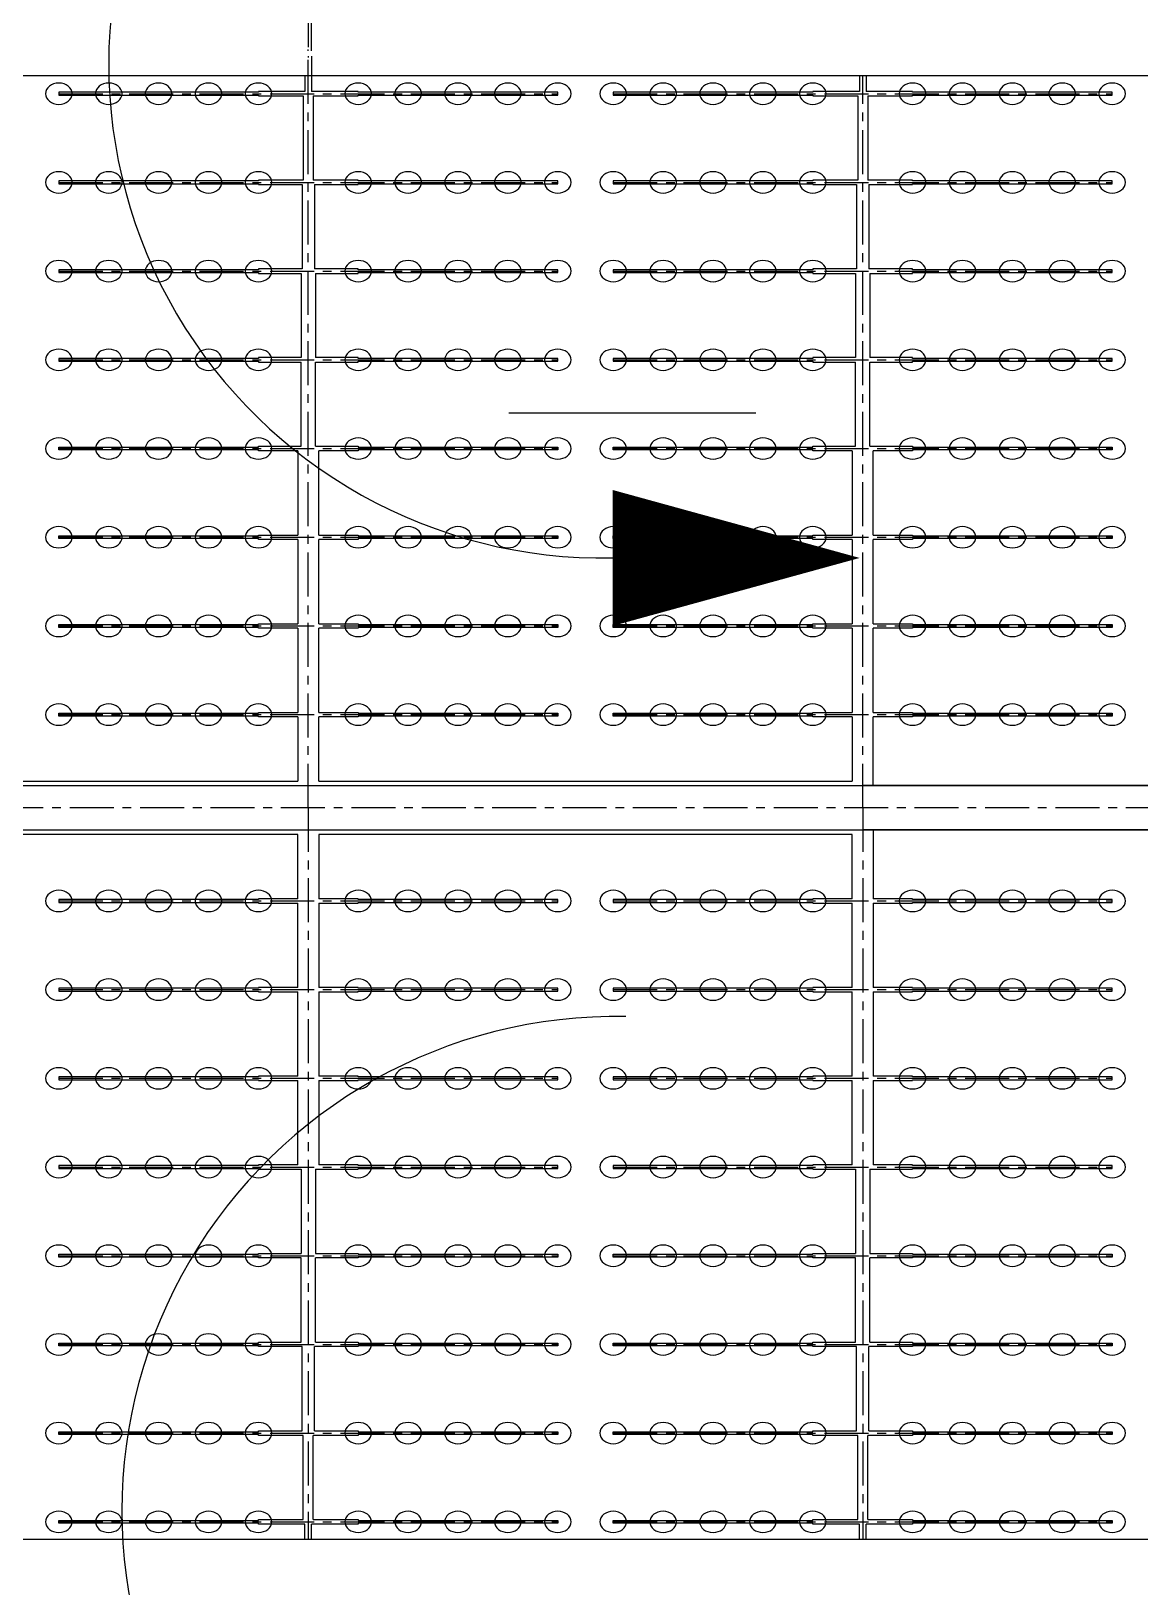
# Model space of a CAD drawing. Header units: millimetres. Extents: x 738100 to 1284508, y 138373 to 260796.
# Drawn here: x 783900 to 791900, y 208649 to 219874 of the extents above; entities that cross this region are included whole.
import ezdxf

# ---------------------------------------------------------------- set-up
doc = ezdxf.new("R2010")
doc.units = ezdxf.units.MM
doc.linetypes.add('CENTER', pattern=[50.8, 31.75, -6.35, 6.35, -6.35])
doc.layers.add('轴线', color=6, linetype='CENTER')

msp = doc.modelspace()

# ---------------------------------------------------------------- linework, layer by layer
at = {"ltscale": 10}
for p, q in [((785924.494, 219731.877), (785924.494, 219987.296)), ((785924.494, 219693.898), (785924.494, 219438.48)), ((785876.494, 219550.48), (785876.494, 219438.48)), ((789876.494, 219550.48), (789876.494, 219438.48)), ((789924.494, 219550.48), (789924.494, 219438.48)), ((784100.494, 219432.72), (784100.494, 219412.24)), ((785540.494, 219432.72), (784100.494, 219432.72)), ((784100.494, 219412.24), (785540.494, 219412.24)), ((785876.494, 219438.48), (785540.494, 219438.48)), ((785540.494, 219438.48), (785540.494, 219432.72)), ((785540.494, 219412.24), (785540.494, 219406.48)), ((785540.494, 219406.48), (785864.494, 219406.48)), ((785864.494, 219406.48), (785864.494, 218798.48)), ((786260.494, 219438.48), (785924.494, 219438.48)), ((785936.494, 219406.48), (786260.494, 219406.48)), ((785936.494, 219406.48), (785936.494, 218798.48)), ((786260.494, 219432.72), (786260.494, 219438.48)), ((787700.494, 219432.72), (786260.494, 219432.72)), ((786260.494, 219406.48), (786260.494, 219412.24)), ((786260.494, 219412.24), (787700.494, 219412.24)), ((787700.494, 219412.24), (787700.494, 219432.72)), ((788100.494, 219432.72), (788100.494, 219412.24)), ((789540.494, 219432.72), (788100.494, 219432.72)), ((788100.494, 219412.24), (789540.494, 219412.24)), ((789876.494, 219438.48), (789540.494, 219438.48)), ((789540.494, 219438.48), (789540.494, 219432.72)), ((789540.494, 219412.24), (789540.494, 219406.48)), ((789540.494, 219406.48), (789864.494, 219406.48)), ((789864.494, 219406.48), (789864.494, 218798.48)), ((790260.494, 219438.48), (789924.494, 219438.48)), ((789936.494, 219406.48), (790260.494, 219406.48)), ((789936.494, 219406.48), (789936.494, 218798.48)), ((790260.494, 219432.72), (790260.494, 219438.48)), ((791700.494, 219432.72), (790260.494, 219432.72)), ((790260.494, 219406.48), (790260.494, 219412.24)), ((790260.494, 219412.24), (791700.494, 219412.24)), ((791700.494, 219412.24), (791700.494, 219432.72)), ((784100.494, 218792.72), (784100.494, 218772.24)), ((785540.494, 218792.72), (784100.494, 218792.72)), ((785864.494, 218798.48), (785540.494, 218798.48)), ((785540.494, 218798.48), (785540.494, 218792.72)), ((786260.494, 218798.48), (785936.494, 218798.48)), ((786260.494, 218792.72), (786260.494, 218798.48)), ((787700.494, 218792.72), (786260.494, 218792.72)), ((787700.494, 218772.24), (787700.494, 218792.72)), ((788100.494, 218792.72), (788100.494, 218772.24)), ((789540.494, 218792.72), (788100.494, 218792.72)), ((789864.494, 218798.48), (789540.494, 218798.48)), ((789540.494, 218798.48), (789540.494, 218792.72)), ((790260.494, 218798.48), (789936.494, 218798.48)), ((790260.494, 218792.72), (790260.494, 218798.48)), ((791700.494, 218792.72), (790260.494, 218792.72)), ((791700.494, 218772.24), (791700.494, 218792.72)), ((784100.494, 218772.24), (785540.494, 218772.24)), ((785540.494, 218772.24), (785540.494, 218766.48)), ((785540.494, 218766.48), (785856.494, 218766.48)), ((785856.494, 218766.48), (785856.494, 218158.48)), ((785944.494, 218766.48), (786260.494, 218766.48)), ((785944.494, 218766.48), (785944.494, 218158.48)), ((786260.494, 218766.48), (786260.494, 218772.24)), ((786260.494, 218772.24), (787700.494, 218772.24)), ((788100.494, 218772.24), (789540.494, 218772.24)), ((789540.494, 218772.24), (789540.494, 218766.48)), ((789540.494, 218766.48), (789856.494, 218766.48)), ((789856.494, 218766.48), (789856.494, 218158.48)), ((789944.494, 218766.48), (790260.494, 218766.48)), ((789944.494, 218766.48), (789944.494, 218158.48)), ((790260.494, 218766.48), (790260.494, 218772.24)), ((790260.494, 218772.24), (791700.494, 218772.24)), ((784100.494, 218152.72), (784100.494, 218132.24)), ((785540.494, 218152.72), (784100.494, 218152.72)), ((784100.494, 218132.24), (785540.494, 218132.24)), ((785856.494, 218158.48), (785540.494, 218158.48)), ((785540.494, 218158.48), (785540.494, 218152.72)), ((785540.494, 218132.24), (785540.494, 218126.48)), ((785540.494, 218126.48), (785848.494, 218126.48)), ((785848.494, 218126.48), (785848.494, 217518.48)), ((786260.494, 218158.48), (785944.494, 218158.48)), ((785952.494, 218126.48), (786260.494, 218126.48)), ((785952.494, 218126.48), (785952.494, 217518.48)), ((786260.494, 218152.72), (786260.494, 218158.48)), ((787700.494, 218152.72), (786260.494, 218152.72)), ((786260.494, 218126.48), (786260.494, 218132.24)), ((786260.494, 218132.24), (787700.494, 218132.24)), ((787700.494, 218132.24), (787700.494, 218152.72)), ((788100.494, 218152.72), (788100.494, 218132.24)), ((789540.494, 218152.72), (788100.494, 218152.72)), ((788100.494, 218132.24), (789540.494, 218132.24)), ((789856.494, 218158.48), (789540.494, 218158.48)), ((789540.494, 218158.48), (789540.494, 218152.72)), ((789540.494, 218132.24), (789540.494, 218126.48)), ((789540.494, 218126.48), (789848.494, 218126.48)), ((789848.494, 218126.48), (789848.494, 217518.48)), ((790260.494, 218158.48), (789944.494, 218158.48)), ((789952.494, 218126.48), (790260.494, 218126.48)), ((789952.494, 218126.48), (789952.494, 217518.48)), ((790260.494, 218152.72), (790260.494, 218158.48)), ((791700.494, 218152.72), (790260.494, 218152.72)), ((790260.494, 218126.48), (790260.494, 218132.24)), ((790260.494, 218132.24), (791700.494, 218132.24)), ((791700.494, 218132.24), (791700.494, 218152.72)), ((784100.494, 217512.72), (784100.494, 217492.24)), ((785540.494, 217512.72), (784100.494, 217512.72)), ((784100.494, 217492.24), (785540.494, 217492.24)), ((785848.494, 217518.48), (785540.494, 217518.48)), ((785540.494, 217518.48), (785540.494, 217512.72)), ((785540.494, 217492.24), (785540.494, 217486.48)), ((785540.494, 217486.48), (785848.494, 217486.48)), ((785848.494, 216878.48), (785848.494, 217486.48)), ((786260.494, 217518.48), (785952.494, 217518.48)), ((785952.494, 217486.48), (786260.494, 217486.48)), ((785952.494, 216878.48), (785952.494, 217486.48)), ((786260.494, 217512.72), (786260.494, 217518.48)), ((787700.494, 217512.72), (786260.494, 217512.72)), ((786260.494, 217486.48), (786260.494, 217492.24)), ((786260.494, 217492.24), (787700.494, 217492.24)), ((787700.494, 217492.24), (787700.494, 217512.72)), ((788100.494, 217512.72), (788100.494, 217492.24)), ((789540.494, 217512.72), (788100.494, 217512.72)), ((788100.494, 217492.24), (789540.494, 217492.24)), ((789848.494, 217518.48), (789540.494, 217518.48)), ((789540.494, 217518.48), (789540.494, 217512.72)), ((789540.494, 217492.24), (789540.494, 217486.48)), ((789540.494, 217486.48), (789848.494, 217486.48)), ((789848.494, 216878.48), (789848.494, 217486.48)), ((790260.494, 217518.48), (789952.494, 217518.48)), ((789952.494, 217486.48), (790260.494, 217486.48)), ((789952.494, 216878.48), (789952.494, 217486.48)), ((790260.494, 217512.72), (790260.494, 217518.48)), ((791700.494, 217512.72), (790260.494, 217512.72)), ((790260.494, 217486.48), (790260.494, 217492.24)), ((790260.494, 217492.24), (791700.494, 217492.24)), ((791700.494, 217492.24), (791700.494, 217512.72)), ((784100.494, 216852.24), (784100.494, 216872.72)), ((784100.494, 216872.72), (785540.494, 216872.72)), ((785540.494, 216872.72), (785540.494, 216878.48)), ((785540.494, 216878.48), (785848.494, 216878.48)), ((785952.494, 216878.48), (786260.494, 216878.48)), ((786260.494, 216878.48), (786260.494, 216872.72)), ((786260.494, 216872.72), (787700.494, 216872.72)), ((787700.494, 216872.72), (787700.494, 216852.24)), ((788100.494, 216852.24), (788100.494, 216872.72)), ((788100.494, 216872.72), (789540.494, 216872.72)), ((789540.494, 216872.72), (789540.494, 216878.48)), ((789540.494, 216878.48), (789848.494, 216878.48)), ((789952.494, 216878.48), (790260.494, 216878.48)), ((790260.494, 216878.48), (790260.494, 216872.72)), ((790260.494, 216872.72), (791700.494, 216872.72)), ((791700.494, 216872.72), (791700.494, 216852.24)), ((785540.494, 216852.24), (784100.494, 216852.24)), ((785540.494, 216846.48), (785540.494, 216852.24)), ((785824.494, 216846.48), (785540.494, 216846.48)), ((785824.494, 216846.48), (785824.494, 216238.48)), ((786260.494, 216846.48), (785976.494, 216846.48)), ((785976.494, 216238.48), (785976.494, 216846.48)), ((787700.494, 216852.24), (786260.494, 216852.24)), ((786260.494, 216852.24), (786260.494, 216846.48)), ((789540.494, 216852.24), (788100.494, 216852.24)), ((789540.494, 216846.48), (789540.494, 216852.24)), ((789824.494, 216846.48), (789540.494, 216846.48)), ((789824.494, 216846.48), (789824.494, 216238.48)), ((790260.494, 216846.48), (789976.494, 216846.48)), ((789976.494, 216238.48), (789976.494, 216846.48)), ((791700.494, 216852.24), (790260.494, 216852.24)), ((790260.494, 216852.24), (790260.494, 216846.48)), ((784100.494, 216212.24), (784100.494, 216232.72)), ((784100.494, 216232.72), (785540.494, 216232.72)), ((785540.494, 216212.24), (784100.494, 216212.24)), ((785540.494, 216232.72), (785540.494, 216238.48)), ((785540.494, 216238.48), (785824.494, 216238.48)), ((785540.494, 216206.48), (785540.494, 216212.24)), ((785824.494, 216206.48), (785540.494, 216206.48)), ((785824.494, 216206.48), (785824.494, 215598.48)), ((785976.494, 216238.48), (786260.494, 216238.48)), ((786260.494, 216206.48), (785976.494, 216206.48)), ((785976.494, 215598.48), (785976.494, 216206.48)), ((786260.494, 216238.48), (786260.494, 216232.72)), ((786260.494, 216232.72), (787700.494, 216232.72)), ((787700.494, 216212.24), (786260.494, 216212.24)), ((786260.494, 216212.24), (786260.494, 216206.48)), ((787700.494, 216232.72), (787700.494, 216212.24)), ((788100.494, 216212.24), (788100.494, 216232.72)), ((788100.494, 216232.72), (789540.494, 216232.72)), ((789540.494, 216212.24), (788100.494, 216212.24)), ((789540.494, 216232.72), (789540.494, 216238.48)), ((789540.494, 216238.48), (789824.494, 216238.48)), ((789540.494, 216206.48), (789540.494, 216212.24)), ((789824.494, 216206.48), (789540.494, 216206.48)), ((789824.494, 216206.48), (789824.494, 215598.48)), ((789976.494, 216238.48), (790260.494, 216238.48)), ((790260.494, 216206.48), (789976.494, 216206.48)), ((789976.494, 215598.48), (789976.494, 216206.48)), ((790260.494, 216238.48), (790260.494, 216232.72)), ((790260.494, 216232.72), (791700.494, 216232.72)), ((791700.494, 216212.24), (790260.494, 216212.24)), ((790260.494, 216212.24), (790260.494, 216206.48)), ((791700.494, 216232.72), (791700.494, 216212.24)), ((784100.494, 215572.24), (784100.494, 215592.72)), ((784100.494, 215592.72), (785540.494, 215592.72)), ((785540.494, 215572.24), (784100.494, 215572.24)), ((785540.494, 215592.72), (785540.494, 215598.48)), ((785540.494, 215598.48), (785824.494, 215598.48)), ((785540.494, 215566.48), (785540.494, 215572.24)), ((785824.494, 215566.48), (785540.494, 215566.48)), ((785824.494, 215566.48), (785824.494, 214958.48)), ((785976.494, 215598.48), (786260.494, 215598.48)), ((786260.494, 215566.48), (785976.494, 215566.48)), ((785976.494, 214958.48), (785976.494, 215566.48)), ((786260.494, 215598.48), (786260.494, 215592.72)), ((786260.494, 215592.72), (787700.494, 215592.72)), ((787700.494, 215572.24), (786260.494, 215572.24)), ((786260.494, 215572.24), (786260.494, 215566.48)), ((787700.494, 215592.72), (787700.494, 215572.24)), ((788100.494, 215572.24), (788100.494, 215592.72)), ((788100.494, 215592.72), (789540.494, 215592.72)), ((789540.494, 215572.24), (788100.494, 215572.24)), ((789540.494, 215592.72), (789540.494, 215598.48)), ((789540.494, 215598.48), (789824.494, 215598.48)), ((789540.494, 215566.48), (789540.494, 215572.24)), ((789824.494, 215566.48), (789540.494, 215566.48)), ((789824.494, 215566.48), (789824.494, 214958.48)), ((789976.494, 215598.48), (790260.494, 215598.48)), ((790260.494, 215566.48), (789976.494, 215566.48)), ((789976.494, 214958.48), (789976.494, 215566.48)), ((790260.494, 215598.48), (790260.494, 215592.72)), ((790260.494, 215592.72), (791700.494, 215592.72)), ((791700.494, 215572.24), (790260.494, 215572.24)), ((790260.494, 215572.24), (790260.494, 215566.48)), ((791700.494, 215592.72), (791700.494, 215572.24)), ((785540.494, 214952.72), (785540.494, 214958.48)), ((785540.494, 214958.48), (785824.494, 214958.48)), ((785976.494, 214958.48), (786260.494, 214958.48)), ((786260.494, 214958.48), (786260.494, 214952.72)), ((789540.494, 214952.72), (789540.494, 214958.48)), ((789540.494, 214958.48), (789824.494, 214958.48)), ((789976.494, 214958.48), (790260.494, 214958.48)), ((790260.494, 214958.48), (790260.494, 214952.72)), ((784100.494, 214932.24), (784100.494, 214952.72)), ((784100.494, 214952.72), (785540.494, 214952.72)), ((785540.494, 214932.24), (784100.494, 214932.24)), ((785540.494, 214926.48), (785540.494, 214932.24)), ((785824.494, 214926.48), (785540.494, 214926.48)), ((785824.494, 214926.48), (785824.494, 214462.48)), ((786260.494, 214926.48), (785976.494, 214926.48)), ((785976.494, 214462.48), (785976.494, 214926.48)), ((786260.494, 214952.72), (787700.494, 214952.72)), ((787700.494, 214932.24), (786260.494, 214932.24)), ((786260.494, 214932.24), (786260.494, 214926.48)), ((787700.494, 214952.72), (787700.494, 214932.24)), ((788100.494, 214932.24), (788100.494, 214952.72)), ((788100.494, 214952.72), (789540.494, 214952.72)), ((789540.494, 214932.24), (788100.494, 214932.24)), ((789540.494, 214926.48), (789540.494, 214932.24)), ((789824.494, 214926.48), (789540.494, 214926.48)), ((789824.494, 214926.48), (789824.494, 214462.48)), ((790260.494, 214926.48), (789976.494, 214926.48)), ((789976.494, 214430.48), (789976.494, 214926.48)), ((790260.494, 214952.72), (791700.494, 214952.72)), ((791700.494, 214932.24), (790260.494, 214932.24)), ((790260.494, 214932.24), (790260.494, 214926.48)), ((791700.494, 214952.72), (791700.494, 214932.24)), ((801824.494, 214430.48), (789900.494, 214430.48)), ((785824.494, 214078.48), (781976.494, 214078.48)), ((785824.494, 213614.48), (785824.494, 214078.48)), ((785976.494, 214078.48), (785976.494, 213614.48)), ((789824.494, 214078.48), (785976.494, 214078.48)), ((789824.494, 213614.48), (789824.494, 214078.48)), ((801824.494, 214110.48), (789900.494, 214110.48)), ((789976.494, 214110.48), (789976.494, 213614.48)), ((785824.494, 213614.48), (785540.494, 213614.48)), ((785540.494, 213614.48), (785540.494, 213608.72)), ((786260.494, 213614.48), (785976.494, 213614.48)), ((786260.494, 213608.72), (786260.494, 213614.48)), ((789824.494, 213614.48), (789540.494, 213614.48)), ((789540.494, 213614.48), (789540.494, 213608.72)), ((790260.494, 213614.48), (789976.494, 213614.48)), ((790260.494, 213608.72), (790260.494, 213614.48)), ((784100.494, 213608.72), (784100.494, 213588.24)), ((785540.494, 213608.72), (784100.494, 213608.72)), ((784100.494, 213588.24), (785540.494, 213588.24)), ((785540.494, 213588.24), (785540.494, 213582.48)), ((785540.494, 213582.48), (785824.494, 213582.48)), ((785824.494, 212974.48), (785824.494, 213582.48)), ((785976.494, 213582.48), (786260.494, 213582.48)), ((785976.494, 213582.48), (785976.494, 212974.48)), ((787700.494, 213608.72), (786260.494, 213608.72)), ((786260.494, 213582.48), (786260.494, 213588.24)), ((786260.494, 213588.24), (787700.494, 213588.24)), ((787700.494, 213588.24), (787700.494, 213608.72)), ((788100.494, 213608.72), (788100.494, 213588.24)), ((789540.494, 213608.72), (788100.494, 213608.72)), ((788100.494, 213588.24), (789540.494, 213588.24)), ((789540.494, 213588.24), (789540.494, 213582.48)), ((789540.494, 213582.48), (789824.494, 213582.48)), ((789824.494, 212974.48), (789824.494, 213582.48)), ((789976.494, 213582.48), (790260.494, 213582.48)), ((789976.494, 213582.48), (789976.494, 212974.48)), ((791700.494, 213608.72), (790260.494, 213608.72)), ((790260.494, 213582.48), (790260.494, 213588.24)), ((790260.494, 213588.24), (791700.494, 213588.24)), ((791700.494, 213588.24), (791700.494, 213608.72)), ((784100.494, 212968.72), (784100.494, 212948.24)), ((785540.494, 212968.72), (784100.494, 212968.72)), ((784100.494, 212948.24), (785540.494, 212948.24)), ((785824.494, 212974.48), (785540.494, 212974.48)), ((785540.494, 212974.48), (785540.494, 212968.72)), ((785540.494, 212948.24), (785540.494, 212942.48)), ((785540.494, 212942.48), (785824.494, 212942.48)), ((785824.494, 212334.48), (785824.494, 212942.48)), ((786260.494, 212974.48), (785976.494, 212974.48)), ((785976.494, 212942.48), (786260.494, 212942.48)), ((785976.494, 212942.48), (785976.494, 212334.48)), ((786260.494, 212968.72), (786260.494, 212974.48)), ((787700.494, 212968.72), (786260.494, 212968.72)), ((786260.494, 212942.48), (786260.494, 212948.24)), ((786260.494, 212948.24), (787700.494, 212948.24)), ((787700.494, 212948.24), (787700.494, 212968.72)), ((788100.494, 212968.72), (788100.494, 212948.24)), ((789540.494, 212968.72), (788100.494, 212968.72)), ((788100.494, 212948.24), (789540.494, 212948.24)), ((789824.494, 212974.48), (789540.494, 212974.48)), ((789540.494, 212974.48), (789540.494, 212968.72)), ((789540.494, 212948.24), (789540.494, 212942.48)), ((789540.494, 212942.48), (789824.494, 212942.48)), ((789824.494, 212334.48), (789824.494, 212942.48)), ((790260.494, 212974.48), (789976.494, 212974.48)), ((789976.494, 212942.48), (790260.494, 212942.48)), ((789976.494, 212942.48), (789976.494, 212334.48)), ((790260.494, 212968.72), (790260.494, 212974.48)), ((791700.494, 212968.72), (790260.494, 212968.72)), ((790260.494, 212942.48), (790260.494, 212948.24)), ((790260.494, 212948.24), (791700.494, 212948.24)), ((791700.494, 212948.24), (791700.494, 212968.72)), ((784100.494, 212328.72), (784100.494, 212308.24)), ((785540.494, 212328.72), (784100.494, 212328.72)), ((784100.494, 212308.24), (785540.494, 212308.24)), ((785824.494, 212334.48), (785540.494, 212334.48)), ((785540.494, 212334.48), (785540.494, 212328.72)), ((785540.494, 212308.24), (785540.494, 212302.48)), ((785540.494, 212302.48), (785824.494, 212302.48)), ((785824.494, 211694.48), (785824.494, 212302.48)), ((786260.494, 212334.48), (785976.494, 212334.48)), ((785976.494, 212302.48), (786260.494, 212302.48)), ((785976.494, 212302.48), (785976.494, 211694.48)), ((786260.494, 212328.72), (786260.494, 212334.48)), ((787700.494, 212328.72), (786260.494, 212328.72)), ((786260.494, 212302.48), (786260.494, 212308.24)), ((786260.494, 212308.24), (787700.494, 212308.24)), ((787700.494, 212308.24), (787700.494, 212328.72)), ((788100.494, 212328.72), (788100.494, 212308.24)), ((789540.494, 212328.72), (788100.494, 212328.72)), ((788100.494, 212308.24), (789540.494, 212308.24)), ((789824.494, 212334.48), (789540.494, 212334.48)), ((789540.494, 212334.48), (789540.494, 212328.72)), ((789540.494, 212308.24), (789540.494, 212302.48)), ((789540.494, 212302.48), (789824.494, 212302.48)), ((789824.494, 211694.48), (789824.494, 212302.48)), ((790260.494, 212334.48), (789976.494, 212334.48)), ((789976.494, 212302.48), (790260.494, 212302.48)), ((789976.494, 212302.48), (789976.494, 211694.48)), ((790260.494, 212328.72), (790260.494, 212334.48)), ((791700.494, 212328.72), (790260.494, 212328.72)), ((790260.494, 212302.48), (790260.494, 212308.24)), ((790260.494, 212308.24), (791700.494, 212308.24)), ((791700.494, 212308.24), (791700.494, 212328.72)), ((784100.494, 211688.72), (784100.494, 211668.24)), ((785540.494, 211688.72), (784100.494, 211688.72)), ((784100.494, 211668.24), (785540.494, 211668.24)), ((785824.494, 211694.48), (785540.494, 211694.48)), ((785540.494, 211694.48), (785540.494, 211688.72)), ((785540.494, 211668.24), (785540.494, 211662.48)), ((785540.494, 211662.48), (785848.494, 211662.48)), ((785848.494, 211662.48), (785848.494, 211054.48)), ((785952.494, 211662.48), (786260.494, 211662.48)), ((785952.494, 211662.48), (785952.494, 211054.48)), ((786260.494, 211694.48), (785976.494, 211694.48)), ((786260.494, 211688.72), (786260.494, 211694.48)), ((787700.494, 211688.72), (786260.494, 211688.72)), ((786260.494, 211662.48), (786260.494, 211668.24)), ((786260.494, 211668.24), (787700.494, 211668.24)), ((787700.494, 211668.24), (787700.494, 211688.72)), ((788100.494, 211688.72), (788100.494, 211668.24)), ((789540.494, 211688.72), (788100.494, 211688.72)), ((788100.494, 211668.24), (789540.494, 211668.24)), ((789824.494, 211694.48), (789540.494, 211694.48)), ((789540.494, 211694.48), (789540.494, 211688.72)), ((789540.494, 211668.24), (789540.494, 211662.48)), ((789540.494, 211662.48), (789848.494, 211662.48)), ((789848.494, 211662.48), (789848.494, 211054.48)), ((789952.494, 211662.48), (790260.494, 211662.48)), ((789952.494, 211662.48), (789952.494, 211054.48)), ((790260.494, 211694.48), (789976.494, 211694.48)), ((790260.494, 211688.72), (790260.494, 211694.48)), ((791700.494, 211688.72), (790260.494, 211688.72)), ((790260.494, 211662.48), (790260.494, 211668.24)), ((790260.494, 211668.24), (791700.494, 211668.24)), ((791700.494, 211668.24), (791700.494, 211688.72)), ((784100.494, 211028.24), (784100.494, 211048.72)), ((784100.494, 211048.72), (785540.494, 211048.72)), ((785540.494, 211028.24), (784100.494, 211028.24)), ((785540.494, 211048.72), (785540.494, 211054.48)), ((785540.494, 211054.48), (785848.494, 211054.48)), ((785540.494, 211022.48), (785540.494, 211028.24)), ((785952.494, 211054.48), (786260.494, 211054.48)), ((786260.494, 211054.48), (786260.494, 211048.72)), ((786260.494, 211048.72), (787700.494, 211048.72)), ((787700.494, 211028.24), (786260.494, 211028.24)), ((786260.494, 211028.24), (786260.494, 211022.48)), ((787700.494, 211048.72), (787700.494, 211028.24)), ((788100.494, 211028.24), (788100.494, 211048.72)), ((788100.494, 211048.72), (789540.494, 211048.72)), ((789540.494, 211028.24), (788100.494, 211028.24)), ((789540.494, 211048.72), (789540.494, 211054.48)), ((789540.494, 211054.48), (789848.494, 211054.48)), ((789540.494, 211022.48), (789540.494, 211028.24)), ((789952.494, 211054.48), (790260.494, 211054.48)), ((790260.494, 211054.48), (790260.494, 211048.72)), ((790260.494, 211048.72), (791700.494, 211048.72)), ((791700.494, 211028.24), (790260.494, 211028.24)), ((790260.494, 211028.24), (790260.494, 211022.48)), ((791700.494, 211048.72), (791700.494, 211028.24)), ((785848.494, 211022.48), (785540.494, 211022.48)), ((785848.494, 210414.48), (785848.494, 211022.48)), ((786260.494, 211022.48), (785952.494, 211022.48)), ((785952.494, 210414.48), (785952.494, 211022.48)), ((789848.494, 211022.48), (789540.494, 211022.48)), ((789848.494, 210414.48), (789848.494, 211022.48)), ((790260.494, 211022.48), (789952.494, 211022.48)), ((789952.494, 210414.48), (789952.494, 211022.48)), ((784100.494, 210388.24), (784100.494, 210408.72)), ((784100.494, 210408.72), (785540.494, 210408.72)), ((785540.494, 210388.24), (784100.494, 210388.24)), ((785540.494, 210408.72), (785540.494, 210414.48)), ((785540.494, 210414.48), (785848.494, 210414.48)), ((785540.494, 210382.48), (785540.494, 210388.24)), ((785856.494, 210382.48), (785540.494, 210382.48)), ((785856.494, 209774.48), (785856.494, 210382.48)), ((786260.494, 210382.48), (785944.494, 210382.48)), ((785944.494, 209774.48), (785944.494, 210382.48)), ((785952.494, 210414.48), (786260.494, 210414.48)), ((786260.494, 210414.48), (786260.494, 210408.72)), ((786260.494, 210408.72), (787700.494, 210408.72)), ((787700.494, 210388.24), (786260.494, 210388.24)), ((786260.494, 210388.24), (786260.494, 210382.48)), ((787700.494, 210408.72), (787700.494, 210388.24)), ((788100.494, 210388.24), (788100.494, 210408.72)), ((788100.494, 210408.72), (789540.494, 210408.72)), ((789540.494, 210388.24), (788100.494, 210388.24)), ((789540.494, 210408.72), (789540.494, 210414.48)), ((789540.494, 210414.48), (789848.494, 210414.48)), ((789540.494, 210382.48), (789540.494, 210388.24)), ((789856.494, 210382.48), (789540.494, 210382.48)), ((789856.494, 209774.48), (789856.494, 210382.48)), ((790260.494, 210382.48), (789944.494, 210382.48)), ((789944.494, 209774.48), (789944.494, 210382.48)), ((789952.494, 210414.48), (790260.494, 210414.48)), ((790260.494, 210414.48), (790260.494, 210408.72)), ((790260.494, 210408.72), (791700.494, 210408.72)), ((791700.494, 210388.24), (790260.494, 210388.24)), ((790260.494, 210388.24), (790260.494, 210382.48)), ((791700.494, 210408.72), (791700.494, 210388.24)), ((784100.494, 209748.24), (784100.494, 209768.72)), ((784100.494, 209768.72), (785540.494, 209768.72)), ((785540.494, 209748.24), (784100.494, 209748.24)), ((785540.494, 209768.72), (785540.494, 209774.48)), ((785540.494, 209774.48), (785856.494, 209774.48)), ((785540.494, 209742.48), (785540.494, 209748.24)), ((785864.494, 209742.48), (785540.494, 209742.48)), ((785864.494, 209134.48), (785864.494, 209742.48)), ((786260.494, 209742.48), (785936.494, 209742.48)), ((785936.494, 209134.48), (785936.494, 209742.48)), ((785944.494, 209774.48), (786260.494, 209774.48)), ((786260.494, 209774.48), (786260.494, 209768.72)), ((786260.494, 209768.72), (787700.494, 209768.72)), ((787700.494, 209748.24), (786260.494, 209748.24)), ((786260.494, 209748.24), (786260.494, 209742.48)), ((787700.494, 209768.72), (787700.494, 209748.24)), ((788100.494, 209748.24), (788100.494, 209768.72)), ((788100.494, 209768.72), (789540.494, 209768.72)), ((789540.494, 209748.24), (788100.494, 209748.24)), ((789540.494, 209768.72), (789540.494, 209774.48)), ((789540.494, 209774.48), (789856.494, 209774.48)), ((789540.494, 209742.48), (789540.494, 209748.24)), ((789864.494, 209742.48), (789540.494, 209742.48)), ((789864.494, 209134.48), (789864.494, 209742.48)), ((790260.494, 209742.48), (789936.494, 209742.48)), ((789936.494, 209134.48), (789936.494, 209742.48)), ((789944.494, 209774.48), (790260.494, 209774.48)), ((790260.494, 209774.48), (790260.494, 209768.72)), ((790260.494, 209768.72), (791700.494, 209768.72)), ((791700.494, 209748.24), (790260.494, 209748.24)), ((790260.494, 209748.24), (790260.494, 209742.48)), ((791700.494, 209768.72), (791700.494, 209748.24)), ((784100.494, 209108.24), (784100.494, 209128.72)), ((784100.494, 209128.72), (785540.494, 209128.72)), ((785540.494, 209128.72), (785540.494, 209134.48)), ((785540.494, 209134.48), (785864.494, 209134.48)), ((785936.494, 209134.48), (786260.494, 209134.48)), ((786260.494, 209134.48), (786260.494, 209128.72)), ((786260.494, 209128.72), (787700.494, 209128.72)), ((787700.494, 209128.72), (787700.494, 209108.24)), ((788100.494, 209108.24), (788100.494, 209128.72)), ((788100.494, 209128.72), (789540.494, 209128.72)), ((789540.494, 209128.72), (789540.494, 209134.48)), ((789540.494, 209134.48), (789864.494, 209134.48)), ((789936.494, 209134.48), (790260.494, 209134.48)), ((790260.494, 209134.48), (790260.494, 209128.72)), ((790260.494, 209128.72), (791700.494, 209128.72)), ((791700.494, 209128.72), (791700.494, 209108.24)), ((785540.494, 209108.24), (784100.494, 209108.24)), ((785540.494, 209102.48), (785540.494, 209108.24)), ((785876.494, 209102.48), (785540.494, 209102.48)), ((785876.494, 208990.48), (785876.494, 209102.48)), ((785924.494, 208990.48), (785924.494, 209102.48)), ((786260.494, 209102.48), (785924.494, 209102.48)), ((787700.494, 209108.24), (786260.494, 209108.24)), ((786260.494, 209108.24), (786260.494, 209102.48)), ((789540.494, 209108.24), (788100.494, 209108.24)), ((789540.494, 209102.48), (789540.494, 209108.24)), ((789876.494, 209102.48), (789540.494, 209102.48)), ((789876.494, 208990.48), (789876.494, 209102.48)), ((789924.494, 208990.48), (789924.494, 209102.48)), ((790260.494, 209102.48), (789924.494, 209102.48)), ((791700.494, 209108.24), (790260.494, 209108.24)), ((790260.494, 209108.24), (790260.494, 209102.48))]:
    msp.add_line(p, q, dxfattribs=at)
at = {"lineweight": -3, "ltscale": 100}
for p, q in [((843900.494, 219550.48), (779900.494, 219550.48)), ((779900.494, 214430.48), (843900.494, 214430.48)), ((781976.494, 214462.48), (785824.494, 214462.48)), ((785976.494, 214462.48), (789824.494, 214462.48)), ((779900.494, 214110.48), (843900.494, 214110.48)), ((779900.494, 214110.48), (843900.494, 214110.48)), ((779900.494, 214110.48), (843900.494, 214110.48)), ((779900.494, 208992.333), (843900.494, 208992.333)), ((843900.494, 208990.48), (779900.494, 208990.48))]:
    msp.add_line(p, q, dxfattribs=at)
at = {"color": 7, "lineweight": -3}
msp.add_line((787347.393, 217121.092), (789130.582, 217121.092), dxfattribs=at)
msp.add_lwpolyline([(788095.788, 216073.028, 981.097, 0, 0), (789878.977, 216073.028, 0, 0, 0)], format="xyseb", dxfattribs=at)
for centre in [(788026.016, 219637.865), (788121.159, 209198.61)]:
    msp.add_arc(centre, 3565.52, 88.8787302, 271.1212698, dxfattribs=at)
at = {"ltscale": 10, "extrusion": (0, 0, -1)}
for centre in [(784100.494, 219422.48), (784460.494, 219422.48), (784820.494, 219422.48), (785180.494, 219422.48), (785540.494, 219422.48), (786260.494, 219422.48), (786620.494, 219422.48), (786980.494, 219422.48), (787340.494, 219422.48), (787700.494, 219422.48), (788100.494, 219422.48), (788460.494, 219422.48), (788820.494, 219422.48), (789180.494, 219422.48), (789540.494, 219422.48), (790260.494, 219422.48), (790620.494, 219422.48), (790980.494, 219422.48), (791340.494, 219422.48), (791700.494, 219422.48), (784100.494, 218782.48), (784460.494, 218782.48), (784820.494, 218782.48), (785180.494, 218782.48), (785540.494, 218782.48), (786260.494, 218782.48), (786620.494, 218782.48), (786980.494, 218782.48), (787340.494, 218782.48), (787700.494, 218782.48), (788100.494, 218782.48), (788460.494, 218782.48), (788820.494, 218782.48), (789180.494, 218782.48), (789540.494, 218782.48), (790260.494, 218782.48), (790620.494, 218782.48), (790980.494, 218782.48), (791340.494, 218782.48), (791700.494, 218782.48), (784100.494, 218142.48), (784460.494, 218142.48), (784820.494, 218142.48), (785180.494, 218142.48), (785540.494, 218142.48), (786260.494, 218142.48), (786620.494, 218142.48), (786980.494, 218142.48), (787340.494, 218142.48), (787700.494, 218142.48), (788100.494, 218142.48), (788460.494, 218142.48), (788820.494, 218142.48), (789180.494, 218142.48), (789540.494, 218142.48), (790260.494, 218142.48), (790620.494, 218142.48), (790980.494, 218142.48), (791340.494, 218142.48), (791700.494, 218142.48), (784100.494, 217502.48), (784460.494, 217502.48), (784820.494, 217502.48), (785180.494, 217502.48), (785540.494, 217502.48), (786260.494, 217502.48), (786620.494, 217502.48), (786980.494, 217502.48), (787340.494, 217502.48), (787700.494, 217502.48), (788100.494, 217502.48), (788460.494, 217502.48), (788820.494, 217502.48), (789180.494, 217502.48), (789540.494, 217502.48), (790260.494, 217502.48), (790620.494, 217502.48), (790980.494, 217502.48), (791340.494, 217502.48), (791700.494, 217502.48), (784100.494, 216862.48), (784460.494, 216862.48), (784820.494, 216862.48), (785180.494, 216862.48), (785540.494, 216862.48), (786260.494, 216862.48), (786620.494, 216862.48), (786980.494, 216862.48), (787340.494, 216862.48), (787700.494, 216862.48), (788100.494, 216862.48), (788460.494, 216862.48), (788820.494, 216862.48), (789180.494, 216862.48), (789540.494, 216862.48), (790260.494, 216862.48), (790620.494, 216862.48), (790980.494, 216862.48), (791340.494, 216862.48), (791700.494, 216862.48), (784100.494, 216222.48), (784460.494, 216222.48), (784820.494, 216222.48), (785180.494, 216222.48), (785540.494, 216222.48), (786260.494, 216222.48), (786620.494, 216222.48), (786980.494, 216222.48), (787340.494, 216222.48), (787700.494, 216222.48), (788100.494, 216222.48), (788460.494, 216222.48), (788820.494, 216222.48), (789180.494, 216222.48), (789540.494, 216222.48), (790260.494, 216222.48), (790620.494, 216222.48), (790980.494, 216222.48), (791340.494, 216222.48), (791700.494, 216222.48), (784100.494, 215582.48), (784460.494, 215582.48), (784820.494, 215582.48), (785180.494, 215582.48), (785540.494, 215582.48), (786260.494, 215582.48), (786620.494, 215582.48), (786980.494, 215582.48), (787340.494, 215582.48), (787700.494, 215582.48), (788100.494, 215582.48), (788460.494, 215582.48), (788820.494, 215582.48), (789180.494, 215582.48), (789540.494, 215582.48), (790260.494, 215582.48), (790620.494, 215582.48), (790980.494, 215582.48), (791340.494, 215582.48), (791700.494, 215582.48), (784100.494, 214942.48), (784460.494, 214942.48), (784820.494, 214942.48), (785180.494, 214942.48), (785540.494, 214942.48), (786260.494, 214942.48), (786620.494, 214942.48), (786980.494, 214942.48), (787340.494, 214942.48), (787700.494, 214942.48), (788100.494, 214942.48), (788460.494, 214942.48), (788820.494, 214942.48), (789180.494, 214942.48), (789540.494, 214942.48), (790260.494, 214942.48), (790620.494, 214942.48), (790980.494, 214942.48), (791340.494, 214942.48), (791700.494, 214942.48), (784100.494, 212318.48), (784460.494, 212318.48), (784820.494, 212318.48), (785180.494, 212318.48), (785540.494, 212318.48), (786260.494, 212318.48), (786620.494, 212318.48), (786980.494, 212318.48), (787340.494, 212318.48), (787700.494, 212318.48), (788100.494, 212318.48), (788460.494, 212318.48), (788820.494, 212318.48), (789180.494, 212318.48), (789540.494, 212318.48), (790260.494, 212318.48), (790620.494, 212318.48), (790980.494, 212318.48), (791340.494, 212318.48), (791700.494, 212318.48), (784100.494, 211678.48), (784460.494, 211678.48), (784820.494, 211678.48), (785180.494, 211678.48), (785540.494, 211678.48), (786260.494, 211678.48), (786620.494, 211678.48), (786980.494, 211678.48), (787340.494, 211678.48), (787700.494, 211678.48), (788100.494, 211678.48), (788460.494, 211678.48), (788820.494, 211678.48), (789180.494, 211678.48), (789540.494, 211678.48), (790260.494, 211678.48), (790620.494, 211678.48), (790980.494, 211678.48), (791340.494, 211678.48), (791700.494, 211678.48), (784100.494, 211038.48), (784460.494, 211038.48), (784820.494, 211038.48), (785180.494, 211038.48), (785540.494, 211038.48), (786260.494, 211038.48), (786620.494, 211038.48), (786980.494, 211038.48), (787340.494, 211038.48), (787700.494, 211038.48), (788100.494, 211038.48), (788460.494, 211038.48), (788820.494, 211038.48), (789180.494, 211038.48), (789540.494, 211038.48), (790260.494, 211038.48), (790620.494, 211038.48), (790980.494, 211038.48), (791340.494, 211038.48), (791700.494, 211038.48), (784100.494, 210398.48), (784460.494, 210398.48), (784820.494, 210398.48), (785180.494, 210398.48), (785540.494, 210398.48), (786260.494, 210398.48), (786620.494, 210398.48), (786980.494, 210398.48), (787340.494, 210398.48), (787700.494, 210398.48), (788100.494, 210398.48), (788460.494, 210398.48), (788820.494, 210398.48), (789180.494, 210398.48), (789540.494, 210398.48), (790260.494, 210398.48), (790620.494, 210398.48), (790980.494, 210398.48), (791340.494, 210398.48), (791700.494, 210398.48), (784100.494, 209758.48), (784460.494, 209758.48), (784820.494, 209758.48), (785180.494, 209758.48), (785540.494, 209758.48), (786260.494, 209758.48), (786620.494, 209758.48), (786980.494, 209758.48), (787340.494, 209758.48), (787700.494, 209758.48), (788100.494, 209758.48), (788460.494, 209758.48), (788820.494, 209758.48), (789180.494, 209758.48), (789540.494, 209758.48), (790260.494, 209758.48), (790620.494, 209758.48), (790980.494, 209758.48), (791340.494, 209758.48), (791700.494, 209758.48), (784100.494, 209118.48), (784460.494, 209118.48), (784820.494, 209118.48), (785180.494, 209118.48), (785540.494, 209118.48), (786260.494, 209118.48), (786620.494, 209118.48), (786980.494, 209118.48), (787340.494, 209118.48), (787700.494, 209118.48), (788100.494, 209118.48), (788460.494, 209118.48), (788820.494, 209118.48), (789180.494, 209118.48), (789540.494, 209118.48), (790260.494, 209118.48), (790620.494, 209118.48), (790980.494, 209118.48), (791340.494, 209118.48), (791700.494, 209118.48)]:
    msp.add_ellipse(centre, major_axis=(96, 0), ratio=0.8, dxfattribs=at)
for centre in [(784100.494, 213598.48), (784460.494, 213598.48), (784820.494, 213598.48), (785180.494, 213598.48), (785540.494, 213598.48), (786260.494, 213598.48), (786620.494, 213598.48), (786980.494, 213598.48), (787340.494, 213598.48), (787700.494, 213598.48), (788100.494, 213598.48), (788460.494, 213598.48), (788820.494, 213598.48), (789180.494, 213598.48), (789540.494, 213598.48), (790260.494, 213598.48), (790620.494, 213598.48), (790980.494, 213598.48), (791340.494, 213598.48), (791700.494, 213598.48), (784100.494, 212958.48), (784460.494, 212958.48), (784820.494, 212958.48), (785180.494, 212958.48), (785540.494, 212958.48), (786260.494, 212958.48), (786620.494, 212958.48), (786980.494, 212958.48), (787340.494, 212958.48), (787700.494, 212958.48), (788100.494, 212958.48), (788460.494, 212958.48), (788820.494, 212958.48), (789180.494, 212958.48), (789540.494, 212958.48), (790260.494, 212958.48), (790620.494, 212958.48), (790980.494, 212958.48), (791340.494, 212958.48), (791700.494, 212958.48)]:
    msp.add_ellipse(centre, major_axis=(-96, 0), ratio=0.8, start_param=3.141592654, end_param=9.424777961, dxfattribs=at)
at = {"layer": '轴线', "ltscale": 10}
for p, q in [((785900.494, 225155.296), (785900.494, 219684.535)), ((785900.494, 214270.48), (785900.494, 219741.241)), ((789900.494, 214270.48), (789900.494, 219550.48)), ((784100.494, 219422.48), (787700.494, 219422.48)), ((784100.494, 219422.48), (787700.494, 219422.48)), ((788100.494, 219422.48), (791700.494, 219422.48)), ((788100.494, 219422.48), (791700.494, 219422.48)), ((784100.494, 218782.48), (787700.494, 218782.48)), ((784100.494, 218782.48), (787700.494, 218782.48)), ((788100.494, 218782.48), (791700.494, 218782.48)), ((788100.494, 218782.48), (791700.494, 218782.48)), ((784100.494, 218142.48), (787700.494, 218142.48)), ((784100.494, 218142.48), (787700.494, 218142.48)), ((788100.494, 218142.48), (791700.494, 218142.48)), ((788100.494, 218142.48), (791700.494, 218142.48)), ((784100.494, 217502.48), (787700.494, 217502.48)), ((784100.494, 217502.48), (787700.494, 217502.48)), ((788100.494, 217502.48), (791700.494, 217502.48)), ((788100.494, 217502.48), (791700.494, 217502.48)), ((784100.494, 216862.48), (787700.494, 216862.48)), ((784100.494, 216862.48), (787700.494, 216862.48)), ((788100.494, 216862.48), (791700.494, 216862.48)), ((788100.494, 216862.48), (791700.494, 216862.48)), ((784100.494, 216222.48), (787700.494, 216222.48)), ((784100.494, 216222.48), (787700.494, 216222.48)), ((788100.494, 216222.48), (791700.494, 216222.48)), ((788100.494, 216222.48), (791700.494, 216222.48)), ((784100.494, 215582.48), (787700.494, 215582.48)), ((784100.494, 215582.48), (787700.494, 215582.48)), ((788100.494, 215582.48), (791700.494, 215582.48)), ((788100.494, 215582.48), (791700.494, 215582.48)), ((784100.494, 214942.48), (787700.494, 214942.48)), ((788100.494, 214942.48), (791700.494, 214942.48)), ((785900.494, 214270.48), (785900.494, 214430.48)), ((789900.494, 214270.48), (789900.494, 214430.48)), ((841900.494, 214270.48), (776660.494, 214270.48)), ((785900.494, 214270.48), (785900.494, 208990.48)), ((789900.494, 214270.48), (789900.494, 208990.48)), ((784100.494, 213598.48), (787700.494, 213598.48)), ((788100.494, 213598.48), (791700.494, 213598.48)), ((784100.494, 212958.48), (787700.494, 212958.48)), ((784100.494, 212958.48), (787700.494, 212958.48)), ((788100.494, 212958.48), (791700.494, 212958.48)), ((788100.494, 212958.48), (791700.494, 212958.48)), ((784100.494, 212318.48), (787700.494, 212318.48)), ((784100.494, 212318.48), (787700.494, 212318.48)), ((788100.494, 212318.48), (791700.494, 212318.48)), ((788100.494, 212318.48), (791700.494, 212318.48)), ((784100.494, 211678.48), (787700.494, 211678.48)), ((784100.494, 211678.48), (787700.494, 211678.48)), ((788100.494, 211678.48), (791700.494, 211678.48)), ((788100.494, 211678.48), (791700.494, 211678.48)), ((784100.494, 211038.48), (787700.494, 211038.48)), ((784100.494, 211038.48), (787700.494, 211038.48)), ((788100.494, 211038.48), (791700.494, 211038.48)), ((788100.494, 211038.48), (791700.494, 211038.48)), ((784100.494, 210398.48), (787700.494, 210398.48)), ((784100.494, 210398.48), (787700.494, 210398.48)), ((788100.494, 210398.48), (791700.494, 210398.48)), ((788100.494, 210398.48), (791700.494, 210398.48)), ((784100.494, 209758.48), (787700.494, 209758.48)), ((784100.494, 209758.48), (787700.494, 209758.48)), ((788100.494, 209758.48), (791700.494, 209758.48)), ((788100.494, 209758.48), (791700.494, 209758.48)), ((784100.494, 209118.48), (787700.494, 209118.48)), ((784100.494, 209118.48), (787700.494, 209118.48)), ((788100.494, 209118.48), (791700.494, 209118.48)), ((788100.494, 209118.48), (791700.494, 209118.48))]:
    msp.add_line(p, q, dxfattribs=at)

doc.saveas('drawing.dxf')
